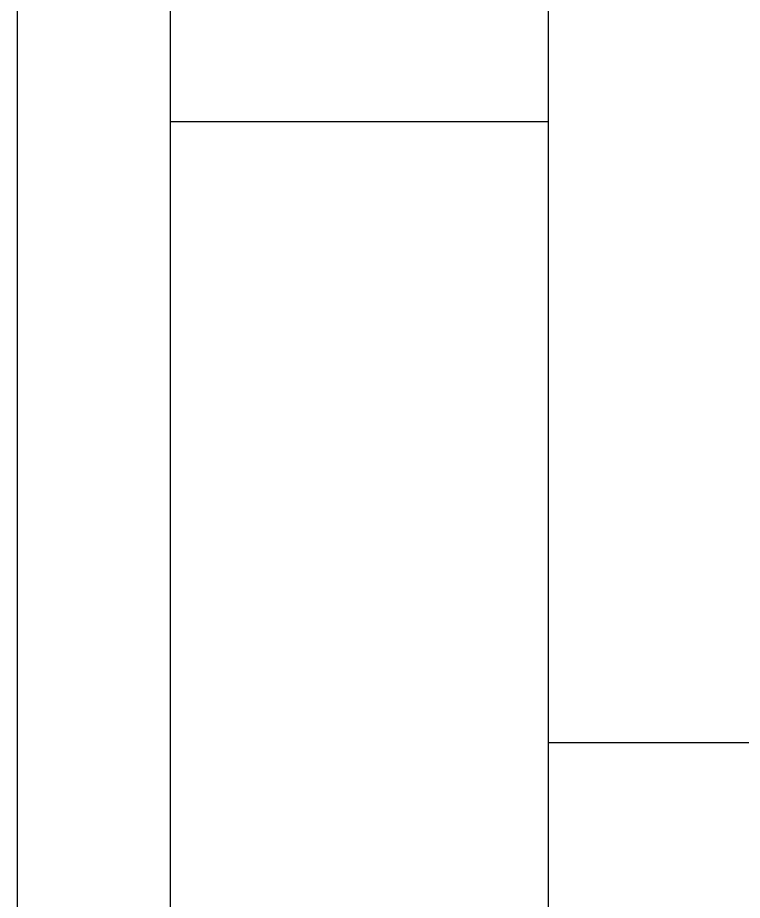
# Model space of a CAD drawing. Header units: inches. Extents: x 21 to 38546, y 13 to 15001.
# Drawn here: x 2921.8 to 2992.9, y 1815.7 to 1902.4 of the extents above; entities that cross this region are included whole.
import ezdxf

# ---------------------------------------------------------------- set-up
doc = ezdxf.new("R2010")
doc.units = ezdxf.units.IN
doc.header["$MEASUREMENT"] = 0
for name, color, linetype, lineweight in [('Z_MİM_-KM-PATTERN-00', 8, 'Continuous', 25), ('Z_MİM_-KM-PAVEMENT', 8, 'Continuous', 25), ('Z_MİM_-KM-STRS', 8, 'Continuous', 25)]:
    doc.layers.add(name, color=color, linetype=linetype, lineweight=lineweight)

# ---------------------------------------------------------------- blocks, each defined once
blk = doc.blocks.new('TRETUVAR')
at = {"layer": 'Z_MİM_-KM-PATTERN-00'}
h = blk.add_hatch(dxfattribs=at)
h.set_pattern_fill('AR-B816', color=256, scale=0.3, angle=90)
h.set_pattern_definition([(90, (21322.77, 490.03), (-60.96, 4e-15), []), (180, (21322.77, 490.03), (-60.96, -60.96), [60.96, -60.96])])
h.paths.add_polyline_path([(22632.772, 2700.032), (19252.772, 2700.032), (19252.772, 2750.032), (19097.772, 2750.032), (19097.772, 2610.032), (22542.772, 2610.032), (22542.772, 2080.13), (22697.772, 2080.13), (22697.772, 1460.13), (22542.772, 1460.13), (22542.772, 980.032), (21222.771, 980.032), (21222.771, 590.032), (20152.772, 590.032), (20152.772, 980.032), (19012.772, 980.032), (19012.775, 1635.031), (18722.771, 1635.031), (18722.772, 2610.032), (18807.772, 2610.032), (18807.772, 2750.032), (18632.772, 2750.032), (18632.771, 1545.031), (18922.774, 1545.031), (18922.771, 890.032), (19882.772, 890.032), (19882.772, 665.017), (20022.751, 665.033), (20022.77, 490.032), (21322.771, 490.032), (21322.771, 890.032), (22632.772, 890.032), (22632.772, 1220.13), (22797.772, 1220.13), (22797.772, 2180.13), (22632.772, 2180.13)])
h.paths.add_polyline_path([(19082.772, 2750.032), (18822.772, 2750.032), (18822.772, 2610.032), (19082.772, 2610.032)], flags=16)
at = {"layer": 'Z_MİM_-KM-PAVEMENT'}
for points in [[(19097.772, 2765.032), (19267.772, 2765.032), (19267.772, 2715.032), (22647.772, 2715.032), (22647.772, 2195.13), (22812.772, 2195.13), (22812.772, 1195.13), (22647.772, 1195.13), (22647.772, 875.032), (21337.771, 875.032), (21337.771, 475.032), (19867.772, 475.032), (19867.772, 875.032), (18907.771, 875.032), (18907.774, 1530.031), (18617.771, 1530.031), (18617.772, 2765.032), (18807.772, 2765.032)], [(19882.772, 490.032), (19882.772, 890.032), (18922.771, 890.032), (18922.774, 1545.031), (18632.771, 1545.031), (18632.772, 2750.032), (18807.772, 2750.032)]]:
    blk.add_lwpolyline(points, dxfattribs=at)

msp = doc.modelspace()

# ---------------------------------------------------------------- block references
at = {"layer": 'Z_MİM_-KM-STRS'}
msp.add_blockref('TRETUVAR', (-15696.014, -12.949), dxfattribs=at)

doc.saveas('drawing.dxf')
